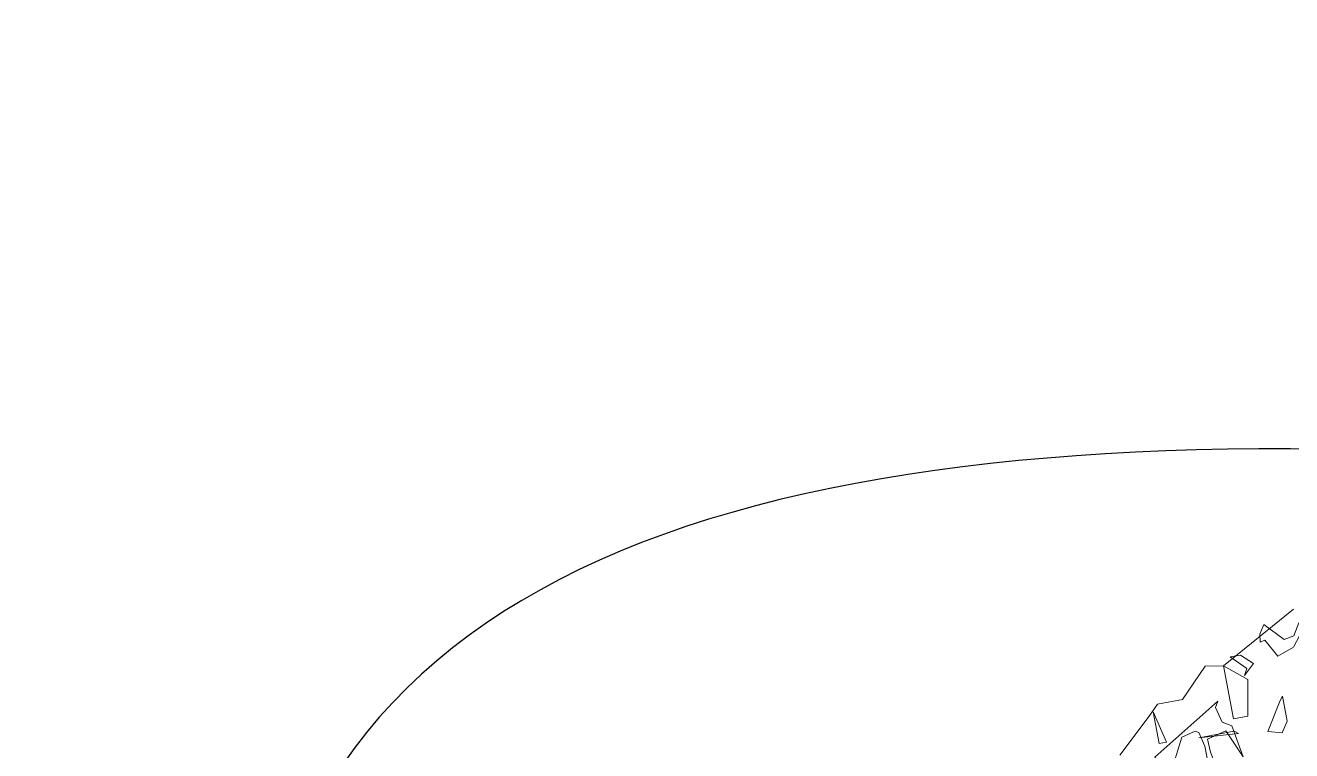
# Model space of a CAD drawing. Header units: millimetres. Extents: x 1418 to 1811, y 1796 to 1956.
# Drawn here: x 1493.602 to 1495.595, y 1880.87 to 1882.011 of the extents above; entities that cross this region are included whole.
import ezdxf

# ---------------------------------------------------------------- set-up
doc = ezdxf.new("R2010")
doc.units = ezdxf.units.MM
doc.layers.add('ARBRE', color=251, linetype='Continuous', lineweight=13)
doc.layers.add('VEGETAIS', color=3, linetype='Continuous')

# ---------------------------------------------------------------- blocks, each defined once
blk = doc.blocks.new('WMF26', base_point=(0, 0.001))
at = {"color": 85}
blk.add_lwpolyline([(10.678, -11.289), (10.328, -11.61), (10.226, -11.711), (9.979, -11.711), (9.703, -11.987), (9.527, -11.958), (8.756, -12.373)], dxfattribs=at)
at = {"color": 106}
for points in [[(9.641, -11.422), (9.555, -11.368), (9.502, -11.053), (9.62, -11.332), (9.811, -11.287), (9.807, -11.156), (9.794, -11.105), (9.848, -11.018), (9.849, -11.225), (9.882, -11.365), (9.913, -11.384), (10.053, -11.351), (10.231, -11.008), (10.347, -11.208), (9.643, -11.629), (9.676, -11.573), (9.641, -11.422), (9.641, -11.422)], [(9.047, -11.525), (9.018, -11.561), (9.018, -11.315), (9.084, -11.213), (9.221, -11.249), (9.047, -11.525), (9.047, -11.525)], [(9.542, -11.315), (9.505, -11.285), (9.891, -11.315), (9.542, -11.315), (9.542, -11.315)], [(10.28, -11.646), (10.207, -11.332), (10.28, -11.332), (10.28, -11.646), (10.28, -11.646)], [(9.382, -11.434), (9.527, -11.434), (9.527, -11.958), (9.317, -11.784), (9.382, -11.434), (9.382, -11.434)], [(9.445, -12.03), (9.343, -12.03), (9.234, -11.927), (9.343, -11.826), (9.307, -11.891), (9.445, -12.03), (9.445, -12.03)], [(8.824, -12.011), (8.99, -11.951), (9.084, -12.13), (9.134, -12.118), (9.121, -12.195), (9.067, -12.281), (8.898, -12.1), (8.801, -12.118), (8.728, -12.234), (8.673, -12.201), (8.824, -12.011), (8.824, -12.011)]]:
    blk.add_lwpolyline(points, dxfattribs=at)
blk = doc.blocks.new('T2_02')
at = {"xscale": 0.3499999999999943, "yscale": 0.3499999999999943, "zscale": 0.3499999999999943}
blk.add_blockref('WMF26', (-2.2399, 1.997), dxfattribs=at)

msp = doc.modelspace()

# ---------------------------------------------------------------- linework, layer by layer
at = {"layer": 'VEGETAIS'}
msp.add_spline([(1509.7022, 1880.1173), (1505.672, 1876.9735), (1501.6315, 1878.5618), (1498.2025, 1875.5531), (1493.9813, 1880.5802), (1500.3484, 1880.5803), (1509.7022, 1880.1173)], degree=3, dxfattribs=at)

# ---------------------------------------------------------------- block references
at = {"layer": 'ARBRE', "xscale": 0.4621142716754233, "yscale": 0.4621142716754233, "zscale": 0.4621142716754233, "rotation": 190.6551472559353}
msp.add_blockref('T2_02', (1496.1716, 1880.1034), dxfattribs=at)

doc.saveas('drawing.dxf')
